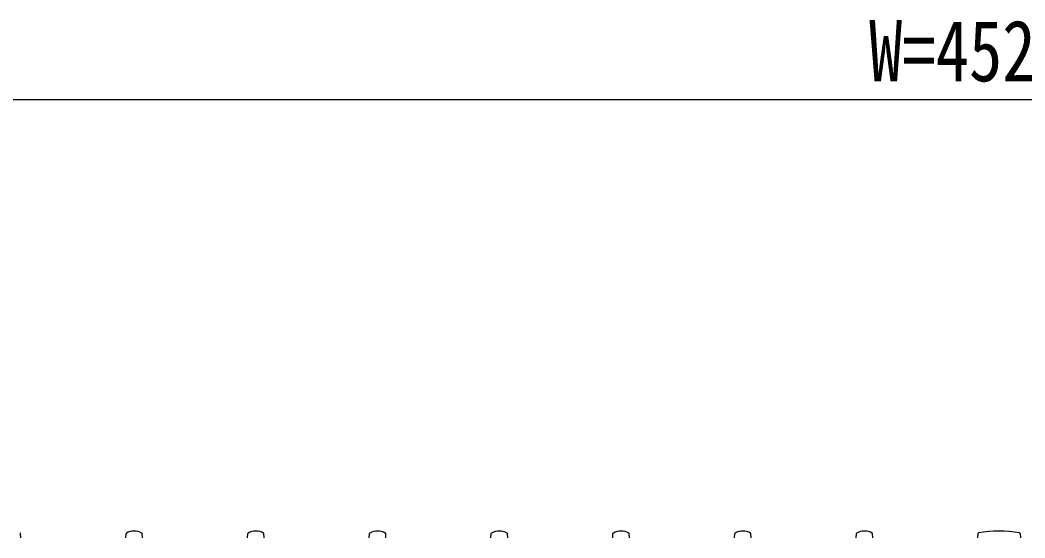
# Model space of a CAD drawing. Units: millimetres, scale not verified. Extents: x -16820 to 16820, y -11880 to 11880.
# Drawn here: x -11984 to -10540, y 6564 to 7308 of the extents above; entities that cross this region are included whole.
import ezdxf
from ezdxf.enums import TextEntityAlignment as Align

# ---------------------------------------------------------------- set-up
doc = ezdxf.new("R2010")
doc.units = ezdxf.units.MM
doc.header["$LTSCALE"] = 50
doc.layers.add('0-4_YKK_13', color=4, linetype='Continuous')
doc.layers.add('0-6_YKK_D', color=6, linetype='Continuous')
doc.styles.add('ＭＳ ゴシック', font='')
doc.styles.get('ＭＳ ゴシック').set_extended_font_data('MS Gothic')

msp = doc.modelspace()

# ---------------------------------------------------------------- linework, layer by layer
at = {"layer": '0-4_YKK_13'}
for p, q in [((-11983.42, 6564.32), (-11983.8, 6570.44)), ((-11832.42, 6564.32), (-11832.05, 6570.44)), ((-11808.42, 6564.32), (-11808.8, 6570.44)), ((-11657.42, 6564.32), (-11657.05, 6570.44)), ((-11633.42, 6564.32), (-11633.8, 6570.44)), ((-11482.42, 6564.32), (-11482.05, 6570.44)), ((-11458.42, 6564.32), (-11458.8, 6570.44)), ((-11307.42, 6564.32), (-11307.05, 6570.44)), ((-11283.42, 6564.32), (-11283.8, 6570.44)), ((-11132.42, 6564.32), (-11132.05, 6570.44)), ((-11108.42, 6564.32), (-11108.8, 6570.44)), ((-10957.42, 6564.32), (-10957.05, 6570.44)), ((-10933.42, 6564.32), (-10933.8, 6570.44)), ((-10782.42, 6564.32), (-10782.05, 6570.44)), ((-10758.42, 6564.32), (-10758.8, 6570.44)), ((-10607.53, 6570.65), (-10607.92, 6564.32)), ((-10546.81, 6570.65), (-10546.42, 6564.32))]:
    msp.add_line(p, q, dxfattribs=at)
for centre, radius, start, end in [((-11820.42, 6550.11), 23.89, 62.3399, 117.6601), ((-11645.42, 6550.11), 23.89, 62.3399, 117.6601), ((-11470.42, 6550.11), 23.89, 62.3399, 117.6601), ((-11295.42, 6550.11), 23.89, 62.3399, 117.6601), ((-11120.42, 6550.11), 23.89, 62.3399, 117.6601), ((-10945.42, 6550.11), 23.89, 62.3399, 117.6601), ((-10770.42, 6550.11), 23.89, 62.3399, 117.6601), ((-10577.17, 6393), 181, 80.61117, 99.38883), ((-11984.79, 6570.38), 1, 3.5, 62.3399), ((-11831.05, 6570.38), 1, 117.6601, 176.5), ((-11809.79, 6570.38), 1, 3.5, 62.3399), ((-11656.05, 6570.38), 1, 117.6601, 176.5), ((-11634.79, 6570.38), 1, 3.5, 62.3399), ((-11481.05, 6570.38), 1, 117.6601, 176.5), ((-11459.79, 6570.38), 1, 3.5, 62.3399), ((-11306.05, 6570.38), 1, 117.6601, 176.5), ((-11284.79, 6570.38), 1, 3.5, 62.3399), ((-11131.05, 6570.38), 1, 117.6601, 176.5), ((-11109.79, 6570.38), 1, 3.5, 62.3399), ((-10956.05, 6570.38), 1, 117.6601, 176.5), ((-10934.79, 6570.38), 1, 3.5, 62.3399), ((-10781.05, 6570.38), 1, 117.6601, 176.5), ((-10759.79, 6570.38), 1, 3.5, 62.3399), ((-10606.53, 6570.59), 1, 99.38883, 176.5), ((-10547.81, 6570.59), 1, 3.5, 80.61117)]:
    msp.add_arc(centre, radius, start, end, dxfattribs=at)
at = {"layer": '0-6_YKK_D'}
msp.add_line((-8376.92, 7194), (-12702.92, 7194), dxfattribs=at)

# ---------------------------------------------------------------- texts
at = {"layer": '0-6_YKK_D', "style": 'ＭＳ ゴシック', "width": 0.8}
msp.add_text('W=4526', height=87.98, dxfattribs=at).set_placement((-10763.92, 7194), align=Align.BOTTOM_LEFT)

doc.saveas('drawing.dxf')
